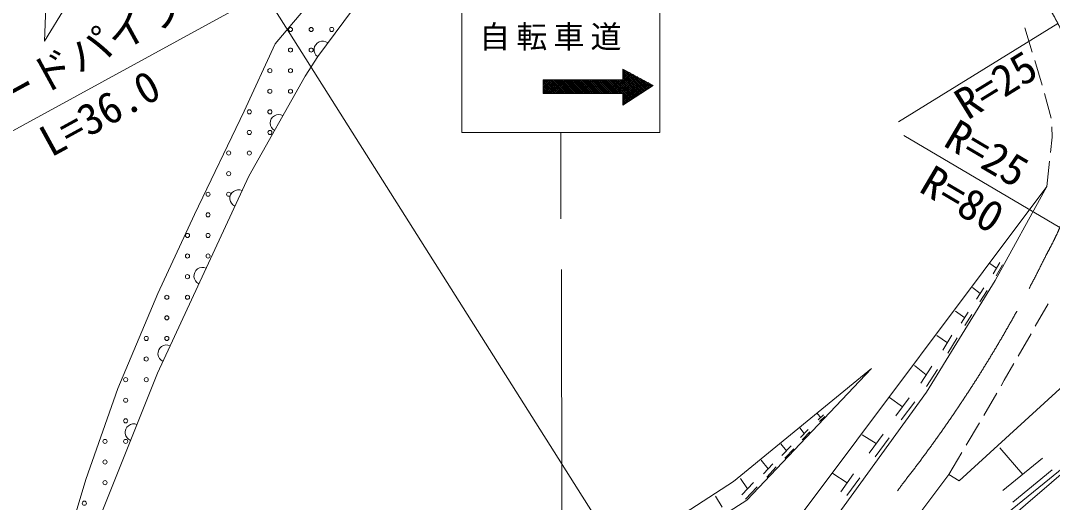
# Model space of a CAD drawing. Units: millimetres, scale not verified. Extents: x 40000 to 680000, y 20000 to 380000.
# Drawn here: x 399489 to 459554, y 290450 to 318516 of the extents above; entities that cross this region are included whole.
import ezdxf
from ezdxf.enums import TextEntityAlignment as Align

# ---------------------------------------------------------------- set-up
doc = ezdxf.new("R2010")
doc.units = ezdxf.units.MM
doc.header["$LTSCALE"] = 1000
doc.linetypes.add('CHAIN', pattern=[18.5, 12, -1.5, 3.5, -1.5])
for name, color, linetype, lineweight in [('M-BGD', 7, 'Continuous', 13), ('M-BMK', 2, 'CHAIN', 13), ('M-BMK-SRVR', 3, 'Continuous', 13), ('M-STR-HTXT', 7, 'Continuous', 13), ('M-STR-STRC', 7, 'Continuous', 13)]:
    doc.layers.add(name, color=color, linetype=linetype, lineweight=lineweight)
doc.styles.add('ＭＳ ゴシック', font='')
doc.styles.get('ＭＳ ゴシック').set_extended_font_data('MS Gothic')

msp = doc.modelspace()

# ---------------------------------------------------------------- linework, layer by layer
at = {"layer": 'M-BGD'}
for p, q in [((414314, 317162), (420377, 324350)), ((416787, 316433), (420081, 320875)), ((458385, 316671), (457947, 318105)), ((412501, 313234), (414314, 317162)), ((416061, 315284), (416787, 316433)), ((458969, 314758), (458531, 316193)), ((435005, 315444), (433739, 314268)), ((435079, 315404), (433856, 314268)), ((435153, 315364), (433973, 314269)), ((434931, 315484), (434540, 315121)), ((434857, 315524), (434541, 315230)), ((434783, 315564), (434542, 315340)), ((434710, 315603), (434543, 315449)), ((435609, 314284), (434543, 315432)), ((434636, 315643), (434544, 315559)), ((435677, 314328), (434544, 315548)), ((434562, 315683), (434545, 315668)), ((435745, 314371), (434545, 315664)), ((435813, 314415), (434710, 315603)), ((435881, 314459), (434927, 315486)), ((435949, 314502), (435144, 315369)), ((412767, 309452), (416061, 315284)), ((430735, 315061), (429910, 314295)), ((430618, 315061), (429911, 314404)), ((430384, 315061), (429911, 314622)), ((430501, 315061), (429911, 314513)), ((430267, 315061), (429912, 314731)), ((430033, 315061), (429912, 314949)), ((430150, 315061), (429912, 314840)), ((430524, 314265), (429912, 314924)), ((430415, 314265), (429912, 314808)), ((429916, 315061), (429913, 315057)), ((430632, 314265), (429913, 315041)), ((430851, 315061), (429994, 314265)), ((430741, 314266), (430003, 315061)), ((430849, 314266), (430111, 315061)), ((430968, 315061), (430111, 314265)), ((430958, 314266), (430220, 315061)), ((431085, 315061), (430228, 314265)), ((431066, 314266), (430328, 315061)), ((431202, 315061), (430345, 314265)), ((431175, 314266), (430437, 315061)), ((431319, 315061), (430462, 314265)), ((431283, 314266), (430545, 315061)), ((431436, 315061), (430579, 314265)), ((431392, 314266), (430654, 315061)), ((431553, 315061), (430697, 314266)), ((431500, 314266), (430762, 315061)), ((431670, 315061), (430814, 314266)), ((431609, 314266), (430871, 315061)), ((431787, 315061), (430931, 314266)), ((431717, 314266), (430980, 315061)), ((431904, 315061), (431048, 314266)), ((431826, 314267), (431088, 315061)), ((432021, 315061), (431165, 314266)), ((431934, 314267), (431197, 315061)), ((432137, 315061), (431282, 314266)), ((432043, 314267), (431305, 315061)), ((432254, 315061), (431399, 314266)), ((432151, 314267), (431414, 315061)), ((432371, 315061), (431516, 314266)), ((432259, 314267), (431522, 315061)), ((432368, 314267), (431631, 315061)), ((432488, 315061), (431633, 314266)), ((432476, 314267), (431740, 315061)), ((432605, 315061), (431750, 314266)), ((432585, 314267), (431848, 315061)), ((432722, 315061), (431867, 314267)), ((432693, 314267), (431957, 315061)), ((432839, 315061), (431984, 314267)), ((432802, 314267), (432065, 315061)), ((432956, 315061), (432101, 314267)), ((432910, 314268), (432174, 315061)), ((433073, 315061), (432218, 314267)), ((433019, 314268), (432282, 315061)), ((433190, 315061), (432335, 314267)), ((433127, 314268), (432391, 315061)), ((433307, 315061), (432452, 314267)), ((433236, 314268), (432499, 315061)), ((433424, 315061), (432569, 314267)), ((433344, 314268), (432608, 315061)), ((433540, 315061), (432686, 314267)), ((433453, 314268), (432717, 315061)), ((433657, 315061), (432803, 314267)), ((433561, 314268), (432825, 315061)), ((433774, 315061), (432920, 314268)), ((433670, 314268), (432934, 315061)), ((433891, 315061), (433037, 314268)), ((433778, 314268), (433042, 315061)), ((433887, 314268), (433151, 315061)), ((434008, 315061), (433154, 314268)), ((433995, 314269), (433259, 315061)), ((434125, 315061), (433271, 314268)), ((434103, 314269), (433368, 315061)), ((434242, 315061), (433388, 314268)), ((434212, 314269), (433477, 315061)), ((434359, 315061), (433505, 314268)), ((434320, 314269), (433585, 315061)), ((434476, 315061), (433622, 314268)), ((434429, 314269), (433694, 315061)), ((434537, 314269), (433802, 315061)), ((434997, 313891), (433911, 315061)), ((435065, 313935), (434019, 315061)), ((435227, 315324), (434090, 314269)), ((435133, 313978), (434128, 315061)), ((435301, 315285), (434207, 314269)), ((435201, 314022), (434237, 315061)), ((435375, 315245), (434324, 314269)), ((435269, 314066), (434345, 315061)), ((435449, 315205), (434441, 314269)), ((435337, 314109), (434454, 315061)), ((435523, 315165), (434538, 314250)), ((435597, 315125), (434539, 314142)), ((435671, 315085), (434539, 314034)), ((435405, 314153), (434540, 315085)), ((435745, 315045), (434540, 313926)), ((435819, 315005), (434540, 313818)), ((435473, 314197), (434541, 315200)), ((435893, 314966), (434541, 313710)), ((435967, 314926), (434541, 313602)), ((435541, 314240), (434542, 315316)), ((436041, 314886), (434909, 313835)), ((436115, 314846), (435288, 314078)), ((436017, 314546), (435362, 315252)), ((436085, 314590), (435579, 315135)), ((436189, 314806), (435666, 314321)), ((436153, 314633), (435796, 315018)), ((436221, 314677), (436014, 314901)), ((436263, 314766), (436045, 314564)), ((436289, 314721), (436231, 314783)), ((430199, 314265), (429911, 314574)), ((430090, 314265), (429911, 314458)), ((429982, 314265), (429911, 314341)), ((430307, 314265), (429912, 314691)), ((434929, 313847), (434538, 314268)), ((434861, 313804), (434539, 314151)), ((459485, 312826), (459100, 314276)), ((434793, 313760), (434539, 314033)), ((434725, 313716), (434540, 313916)), ((434657, 313673), (434540, 313798)), ((434589, 313629), (434541, 313681)), ((409620, 307230), (412501, 313234)), ((459533, 311733), (459515, 312328)), ((459439, 310833), (459533, 311733)), ((459231, 308844), (459387, 310336)), ((407448, 297968), (412767, 309452)), ((459231, 308844), (443646, 288029)), ((456227, 303384), (459231, 308844)), ((407485, 302616), (409620, 307230)), ((454128, 291708), (467780, 304207)), ((456300, 304091), (455921, 304375)), ((456488, 304417), (456113, 303764)), ((456650, 304295), (456276, 303642)), ((452217, 296876), (456227, 303384)), ((455350, 302615), (454899, 302969)), ((455560, 302941), (455141, 302288)), ((455753, 302789), (455334, 302136)), ((405149, 297076), (407485, 302616)), ((454450, 301204), (453917, 301590)), ((458561, 300708), (459308, 302009)), ((454656, 301522), (454245, 300886)), ((454872, 301391), (454461, 300755)), ((453442, 299752), (452824, 300168)), ((453708, 300195), (453176, 299309)), ((454006, 300037), (453474, 299150)), ((457566, 298973), (458313, 300274)), ((456757, 297563), (457317, 298540)), ((404275, 290020), (407448, 297968)), ((440982, 291667), (449027, 298254)), ((441774, 290578), (449027, 298254)), ((452215, 297889), (451530, 298422)), ((452537, 298389), (451893, 297390)), ((452865, 298196), (452220, 297196)), ((456568, 297240), (456757, 297563)), ((403276, 291777), (405149, 297076)), ((444662, 286420), (452217, 296876)), ((455555, 295516), (456314, 296809)), ((450825, 296012), (450068, 296558)), ((451218, 296532), (450432, 295493)), ((451543, 296298), (450757, 295259)), ((446070, 295398), (445868, 295627)), ((446222, 295545), (445918, 295251)), ((446309, 295447), (446004, 295153)), ((454542, 293791), (455302, 295085)), ((445106, 294467), (444845, 294789)), ((445329, 294698), (444883, 294236)), ((445441, 294560), (444995, 294098)), ((449291, 293876), (448473, 294394)), ((449702, 294432), (448880, 293320)), ((444076, 293461), (443738, 293870)), ((444343, 293737), (443809, 293185)), ((450053, 294211), (449231, 293099)), ((455347, 288053), (462499, 294198)), ((444502, 293576), (443969, 293024)), ((453529, 292066), (454289, 293360)), ((457825, 292076), (456488, 293636)), ((443013, 292410), (442610, 292915)), ((443289, 292703), (442736, 292117)), ((449340, 283657), (460537, 292759)), ((458976, 293019), (456674, 291133)), ((443480, 292514), (442927, 291928)), ((447605, 291594), (446769, 292130)), ((447980, 292113), (447231, 291074)), ((449245, 286398), (453529, 292066)), ((453529, 292066), (454128, 291708)), ((459550, 292350), (457247, 290464)), ((402228, 288231), (403276, 291777)), ((428634, 283651), (440982, 291667)), ((441810, 291247), (441389, 291848)), ((442149, 291605), (441472, 290888)), ((442361, 291354), (441685, 290638)), ((448339, 291884), (447589, 290844)), ((440339, 290177), (439937, 290815)), ((429217, 282599), (441774, 290578))]:
    msp.add_line(p, q, dxfattribs=at)
msp.add_lwpolyline([(434540, 315061), (434545, 315692), (436316, 314738), (434541, 313599), (434538, 314269), (429910, 314265), (429913, 315061)], close=True, dxfattribs=at)
for centre in [(415200, 318000), (416401, 318000), (417601, 318001), (415201, 316800), (416401, 316800), (414000, 315600), (415200, 315601), (414000, 314400), (415200, 314401), (412801, 313201), (414000, 313200), (412800, 312001), (414001, 312000), (411601, 310801), (412800, 310800), (411601, 309601), (410401, 308400), (411600, 308400), (410401, 307201), (409201, 306001), (410401, 306001), (409201, 304800), (410401, 304801), (409200, 303601), (408001, 302401), (409201, 302401), (408001, 301201), (406801, 300000), (408001, 300000), (406800, 298801), (405601, 297600), (406801, 297601), (405601, 296400), (405600, 295201), (404400, 294001), (405601, 294001), (404401, 292800), (404401, 291600), (403200, 290401)]:
    msp.add_circle(centre, 120, dxfattribs=at)
for centre, start, end in [((417069, 316818), 53.18898, 233.87021), ((414514, 312548), 60.30812, 240.77924), ((412167, 308160), 64.91285, 245.38398), ((410074, 303642), 64.91285, 245.38398), ((407981, 299123), 64.91285, 245.38398), ((406072, 294526), 68.0006, 248.47172)]:
    msp.add_arc(centre, 498, start, end, dxfattribs=at)
at = {"layer": 'M-BMK'}
for centre, radius, start, end in [((438822, 307461), 23701, 25.06904, 29.58156), ((443547, 313680), 17957, 330.6935, 350.52821), ((391030, 338307), 75926, 322.02722, 333.88794), ((387932, 337409), 77859, 313.58652, 323.9515)]:
    msp.add_arc(centre, radius, start, end, dxfattribs=at)
at = {"layer": 'M-BMK-SRVR'}
for p, q in [((401903, 347145), (400885, 317316)), ((400885, 317316), (402147, 319371)), ((459879, 318341), (450600, 312622)), ((459989, 306459), (450907, 311817))]:
    msp.add_line(p, q, dxfattribs=at)
at = {"layer": 'M-STR-HTXT'}
for p, q in [((413147, 320966), (438517, 280796)), ((393035, 308818), (413681, 320121))]:
    msp.add_line(p, q, dxfattribs=at)
at = {"layer": 'M-STR-STRC'}
for p, q in [((425179, 311989), (425179, 320329)), ((436693, 320329), (436693, 311989)), ((436693, 311989), (425179, 311989)), ((430936, 311989), (430936, 306972)), ((430972, 304019), (431024, 274701))]:
    msp.add_line(p, q, dxfattribs=at)

# ---------------------------------------------------------------- texts
at = {"layer": 'M-BMK-SRVR', "style": 'ＭＳ ゴシック'}
for s, rotation, p in [('R=25', 31.65, (454908, 312223)), ('R=25', 329.462, (452847, 310788)), ('R=80', 329.462, (451428, 308120))]:
    msp.add_text(s, height=1833, rotation=rotation, dxfattribs=at).set_placement(p, align=Align.BOTTOM_LEFT)
at = {"layer": 'M-STR-HTXT', "style": 'ＭＳ ゴシック'}
for s, p in [('ガードパイプ', (403118, 314908)), ('L=36.0', (404799, 311838))]:
    msp.add_text(s, height=1833, rotation=28.699, dxfattribs=at).set_placement(p, align=Align.BOTTOM_CENTER)
at = {"layer": 'M-STR-STRC', "insert": (430508, 316769), "char_height": 1320, "attachment_point": 8, "style": 'ＭＳ ゴシック'}
msp.add_mtext('\\T1.2;自転車道', dxfattribs=at)

doc.saveas('drawing.dxf')
